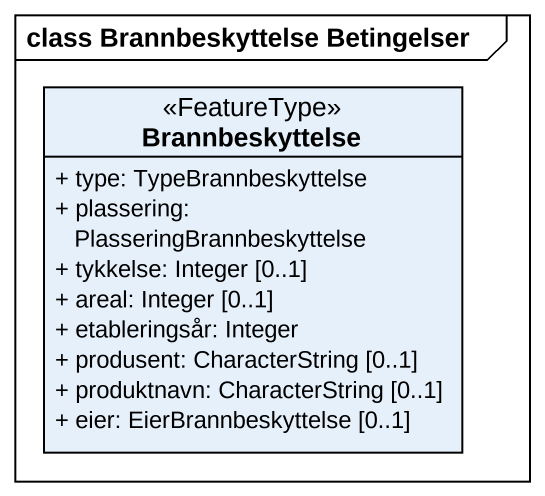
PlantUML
@startuml
mainframe class Brannbeskyttelse Betingelser
hide circle
hide empty members
skinparam classAttributeIconSize 0
class Brannbeskyttelse <<FeatureType>> {
  + type: TypeBrannbeskyttelse
  + plassering: PlasseringBrannbeskyttelse
  + tykkelse: Integer [0..1]
  + areal: Integer [0..1]
  + etableringsår: Integer
  + produsent: CharacterString [0..1]
  + produktnavn: CharacterString [0..1]
  + eier: EierBrannbeskyttelse [0..1]
}
@enduml
